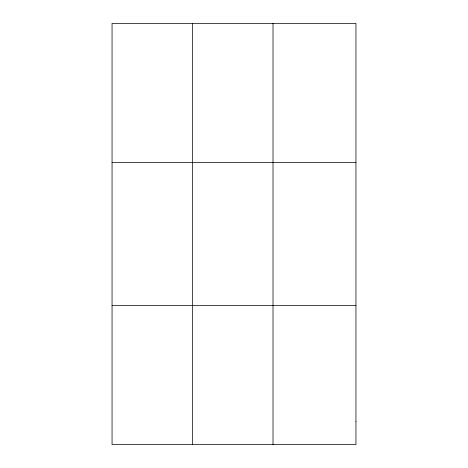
<?xml version="1.0" encoding="UTF-8"?>
<svg xmlns="http://www.w3.org/2000/svg" width="468" height="468" viewBox="0 0 468 468"><rect width="100%" height="100%" fill="white"/><g stroke="black" fill="none" stroke-linecap="round" stroke-linejoin="round"><path stroke-width="0.7" d="M192.541 444.6L192.541 23.4M273.019 444.6L273.019 23.4M112.057 162.396L355.943 162.396M112.057 305.604L355.943 305.604M355.943 421.434L355.943 444.6L112.057 444.6L112.057 23.4L355.943 23.4L355.943 421.434"/></g></svg>
